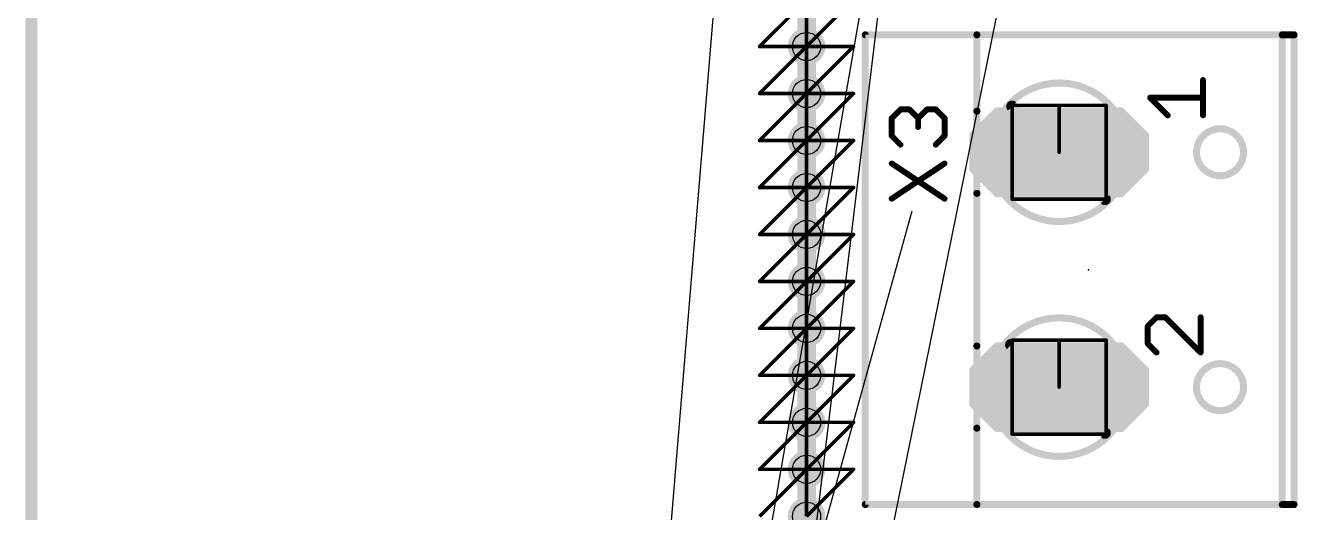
# Model space of a CAD drawing. Extents: x -1 to 118, y -20 to 95.
# Drawn here: x -0.13 to 27.38, y 20.15 to 30.68 of the extents above; entities that cross this region are included whole.
import ezdxf

# ---------------------------------------------------------------- set-up
doc = ezdxf.new("R2010")
doc.units = 0
for name, color, linetype in [('144', 253, 'CONTINUOUS'), ('17', 92, 'CONTINUOUS'), ('19', 52, 'CONTINUOUS'), ('20', 7, 'CONTINUOUS'), ('21', 253, 'CONTINUOUS'), ('23', 7, 'CONTINUOUS'), ('25', 253, 'CONTINUOUS'), ('49', 253, 'CONTINUOUS'), ('51', 253, 'CONTINUOUS')]:
    doc.layers.add(name, color=color, linetype=linetype)

# ---------------------------------------------------------------- blocks, each defined once
blk = doc.blocks.new('LONGP100')
at = {"const_width": 0.5}
blk.add_lwpolyline([(-0.75, -0.1036), (-0.75, 0.1036), (-0.6036, 0.25), (0.6036, 0.25), (0.75, 0.1036), (0.75, -0.1036), (0.6036, -0.25), (-0.6036, -0.25), (-0.75, -0.1036), (-0.75, 0.1036)], dxfattribs=at)

msp = doc.modelspace()

# ---------------------------------------------------------------- linework, layer by layer
at = {"layer": '144', "const_width": 0.0762}
for points in [[(16.764, 31.242), (15.748, 30.226)], [(17.78, 31.242), (16.764, 30.226)], [(16.764, 30.226), (16.764, 31.242)], [(16.764, 30.226), (15.748, 29.21)], [(15.748, 30.226), (16.764, 30.226)], [(16.764, 30.226), (17.78, 30.226)], [(17.78, 30.226), (16.764, 29.21)], [(16.764, 29.21), (16.764, 30.226)], [(16.764, 29.21), (15.748, 28.194)], [(15.748, 29.21), (16.764, 29.21)], [(16.764, 29.21), (17.78, 29.21)], [(17.78, 29.21), (16.764, 28.194)], [(16.764, 28.194), (16.764, 29.21)], [(21.209, 28.956), (23.241, 28.956)], [(21.209, 26.924), (21.209, 28.956)], [(22.225, 27.94), (22.225, 28.956)], [(23.241, 28.956), (23.241, 26.924)], [(16.764, 28.194), (15.748, 27.178)], [(15.748, 28.194), (16.764, 28.194)], [(16.764, 28.194), (17.78, 28.194)], [(17.78, 28.194), (16.764, 27.178)], [(16.764, 27.178), (16.764, 28.194)], [(16.764, 27.178), (15.748, 26.162)], [(15.748, 27.178), (16.764, 27.178)], [(16.764, 27.178), (17.78, 27.178)], [(17.78, 27.178), (16.764, 26.162)], [(16.764, 26.162), (16.764, 27.178)], [(23.241, 26.924), (21.209, 26.924)], [(16.764, 26.162), (15.748, 25.146)], [(15.748, 26.162), (16.764, 26.162)], [(16.764, 26.162), (17.78, 26.162)], [(17.78, 26.162), (16.764, 25.146)], [(16.764, 25.146), (16.764, 26.162)], [(16.764, 25.146), (15.748, 24.13)], [(15.748, 25.146), (16.764, 25.146)], [(16.764, 25.146), (17.78, 25.146)], [(17.78, 25.146), (16.764, 24.13)], [(16.764, 24.13), (16.764, 25.146)], [(15.748, 24.13), (16.764, 24.13)], [(16.764, 24.13), (15.748, 23.114)], [(16.764, 24.13), (17.78, 24.13)], [(17.78, 24.13), (16.764, 23.114)], [(16.764, 23.114), (16.764, 24.13)], [(21.209, 23.876), (23.241, 23.876)], [(21.209, 21.844), (21.209, 23.876)], [(22.225, 22.86), (22.225, 23.876)], [(23.241, 23.876), (23.241, 21.844)], [(15.748, 23.114), (16.764, 23.114)], [(16.764, 23.114), (15.748, 22.098)], [(16.764, 23.114), (17.78, 23.114)], [(17.78, 23.114), (16.764, 22.098)], [(16.764, 22.098), (16.764, 23.114)], [(16.764, 21.082), (16.764, 23.114)], [(16.764, 22.098), (15.748, 21.082)], [(15.748, 22.098), (17.78, 22.098)], [(16.764, 21.082), (16.764, 22.098)], [(17.78, 22.098), (16.764, 21.082)], [(23.241, 21.844), (21.209, 21.844)], [(16.764, 21.082), (15.748, 20.066)], [(15.748, 21.082), (16.764, 21.082)], [(16.764, 21.082), (17.78, 21.082)], [(17.78, 21.082), (16.764, 20.066)], [(16.764, 20.066), (16.764, 21.082)]]:
    msp.add_lwpolyline(points, dxfattribs=at)
at = {"layer": '144', "const_width": 0.0381}
for points in [[(15.748, 30.2451, 1), (15.748, 30.207)], [(16.764, 30.2451, 1), (16.764, 30.207)], [(16.783, 30.226, 1), (16.7449, 30.226)], [(16.7775, 30.2125, 1), (16.7505, 30.2395)], [(16.764, 30.207, 1), (16.764, 30.2451)], [(17.7935, 30.2125, 1), (17.7665, 30.2395)], [(17.78, 30.207, 1), (17.78, 30.2451)], [(15.7345, 30.2395, 1), (15.7615, 30.2125)], [(16.7505, 30.2395, 1), (16.7775, 30.2125)], [(16.7449, 30.226, 1), (16.783, 30.226)], [(15.748, 29.2291, 1), (15.748, 29.191)], [(15.7345, 29.2235, 1), (15.7615, 29.1965)], [(16.764, 29.2291, 1), (16.764, 29.191)], [(16.783, 29.21, 1), (16.7449, 29.21)], [(16.7505, 29.2235, 1), (16.7775, 29.1965)], [(16.7449, 29.21, 1), (16.783, 29.21)], [(16.7775, 29.1965, 1), (16.7505, 29.2235)], [(16.764, 29.191, 1), (16.764, 29.2291)], [(17.7935, 29.1965, 1), (17.7665, 29.2235)], [(17.78, 29.191, 1), (17.78, 29.2291)], [(21.209, 28.9751, 1), (21.209, 28.937)], [(21.228, 28.956, 1), (21.1899, 28.956)], [(22.2441, 28.956, 1), (22.206, 28.956)], [(23.26, 28.956, 1), (23.2219, 28.956)], [(23.241, 28.937, 1), (23.241, 28.9751)], [(15.748, 28.2131, 1), (15.748, 28.175)], [(15.7345, 28.2075, 1), (15.7615, 28.1805)], [(16.764, 28.2131, 1), (16.764, 28.175)], [(16.783, 28.194, 1), (16.7449, 28.194)], [(16.7505, 28.2075, 1), (16.7775, 28.1805)], [(16.7449, 28.194, 1), (16.783, 28.194)], [(16.7775, 28.1805, 1), (16.7505, 28.2075)], [(16.764, 28.175, 1), (16.764, 28.2131)], [(17.7935, 28.1805, 1), (17.7665, 28.2075)], [(17.78, 28.175, 1), (17.78, 28.2131)], [(22.206, 27.94, 1), (22.2441, 27.94)], [(15.748, 27.1971, 1), (15.748, 27.159)], [(15.7345, 27.1915, 1), (15.7615, 27.1645)], [(16.764, 27.1971, 1), (16.764, 27.159)], [(16.783, 27.178, 1), (16.7449, 27.178)], [(16.7505, 27.1915, 1), (16.7775, 27.1645)], [(16.7449, 27.178, 1), (16.783, 27.178)], [(16.7775, 27.1645, 1), (16.7505, 27.1915)], [(16.764, 27.159, 1), (16.764, 27.1971)], [(17.7935, 27.1645, 1), (17.7665, 27.1915)], [(17.78, 27.159, 1), (17.78, 27.1971)], [(21.209, 26.9431, 1), (21.209, 26.905)], [(23.241, 26.905, 1), (23.241, 26.9431)], [(21.1899, 26.924, 1), (21.228, 26.924)], [(23.2219, 26.924, 1), (23.26, 26.924)], [(15.748, 26.1811, 1), (15.748, 26.143)], [(15.7345, 26.1755, 1), (15.7615, 26.1485)], [(16.764, 26.1811, 1), (16.764, 26.143)], [(16.783, 26.162, 1), (16.7449, 26.162)], [(16.7505, 26.1755, 1), (16.7775, 26.1485)], [(16.7449, 26.162, 1), (16.783, 26.162)], [(16.7775, 26.1485, 1), (16.7505, 26.1755)], [(16.764, 26.143, 1), (16.764, 26.1811)], [(17.7935, 26.1485, 1), (17.7665, 26.1755)], [(17.78, 26.143, 1), (17.78, 26.1811)], [(15.748, 25.1651, 1), (15.748, 25.127)], [(15.7345, 25.1595, 1), (15.7615, 25.1325)], [(16.764, 25.1651, 1), (16.764, 25.127)], [(16.783, 25.146, 1), (16.7449, 25.146)], [(16.7505, 25.1595, 1), (16.7775, 25.1325)], [(16.7449, 25.146, 1), (16.783, 25.146)], [(16.7775, 25.1325, 1), (16.7505, 25.1595)], [(16.764, 25.127, 1), (16.764, 25.1651)], [(17.7935, 25.1325, 1), (17.7665, 25.1595)], [(17.78, 25.127, 1), (17.78, 25.1651)], [(15.748, 24.1491, 1), (15.748, 24.111)], [(15.7345, 24.1435, 1), (15.7615, 24.1165)], [(16.764, 24.1491, 1), (16.764, 24.111)], [(16.783, 24.13, 1), (16.7449, 24.13)], [(16.7505, 24.1435, 1), (16.7775, 24.1165)], [(16.7449, 24.13, 1), (16.783, 24.13)], [(16.7775, 24.1165, 1), (16.7505, 24.1435)], [(16.764, 24.111, 1), (16.764, 24.1491)], [(17.7935, 24.1165, 1), (17.7665, 24.1435)], [(17.78, 24.111, 1), (17.78, 24.1491)], [(21.209, 23.8951, 1), (21.209, 23.857)], [(21.228, 23.876, 1), (21.1899, 23.876)], [(22.2441, 23.876, 1), (22.206, 23.876)], [(23.26, 23.876, 1), (23.2219, 23.876)], [(23.241, 23.857, 1), (23.241, 23.8951)], [(15.748, 23.1331, 1), (15.748, 23.095)], [(15.7345, 23.1275, 1), (15.7615, 23.1005)], [(16.764, 23.1331, 1), (16.764, 23.095)], [(16.783, 23.114, 1), (16.7449, 23.114)], [(16.783, 23.114, 1), (16.7449, 23.114)], [(16.7505, 23.1275, 1), (16.7775, 23.1005)], [(16.7449, 23.114, 1), (16.783, 23.114)], [(16.7775, 23.1005, 1), (16.7505, 23.1275)], [(16.764, 23.095, 1), (16.764, 23.1331)], [(17.7935, 23.1005, 1), (17.7665, 23.1275)], [(17.78, 23.095, 1), (17.78, 23.1331)], [(22.206, 22.86, 1), (22.2441, 22.86)], [(15.748, 22.1171, 1), (15.748, 22.079)], [(15.7345, 22.1115, 1), (15.7615, 22.0845)], [(16.783, 22.098, 1), (16.7449, 22.098)], [(16.7505, 22.1115, 1), (16.7775, 22.0845)], [(16.7449, 22.098, 1), (16.783, 22.098)], [(16.7775, 22.0845, 1), (16.7505, 22.1115)], [(17.7935, 22.0845, 1), (17.7665, 22.1115)], [(17.78, 22.079, 1), (17.78, 22.1171)], [(21.209, 21.8631, 1), (21.209, 21.825)], [(21.1899, 21.844, 1), (21.228, 21.844)], [(23.2219, 21.844, 1), (23.26, 21.844)], [(23.241, 21.825, 1), (23.241, 21.8631)], [(15.748, 21.1011, 1), (15.748, 21.063)], [(15.7345, 21.0955, 1), (15.7615, 21.0685)], [(16.764, 21.1011, 1), (16.764, 21.063)], [(16.783, 21.082, 1), (16.7449, 21.082)], [(16.7505, 21.0955, 1), (16.7775, 21.0685)], [(16.7449, 21.082, 1), (16.783, 21.082)], [(16.7449, 21.082, 1), (16.783, 21.082)], [(16.7775, 21.0685, 1), (16.7505, 21.0955)], [(16.764, 21.063, 1), (16.764, 21.1011)], [(17.7935, 21.0685, 1), (17.7665, 21.0955)], [(17.78, 21.063, 1), (17.78, 21.1011)]]:
    msp.add_lwpolyline(points, format="xyb", dxfattribs=at)
at = {"layer": '19'}
for p, q in [((19.05, 82.55), (10.58, -19.05)), ((12.28, -19.05), (22.86, 68.58)), ((22.225, 55.88), (10.58, -11.43)), ((12.28, -11.43), (22.86, 40.64)), ((10.58, -3.81), (19.05, 26.67))]:
    msp.add_line(p, q, dxfattribs=at)
at = {"layer": '20', "const_width": 0.254}
msp.add_lwpolyline([(0, 0), (0, 94.742)], dxfattribs=at)
at = {"layer": '20'}
for centre in [(16.764, 30.226), (16.764, 29.21), (16.764, 28.194), (16.764, 27.178), (16.764, 26.162), (16.764, 25.146), (16.764, 24.13), (16.764, 23.114), (16.764, 22.098), (16.764, 21.082), (16.764, 20.066)]:
    msp.add_circle(centre, 0.3048, dxfattribs=at)
at = {"layer": '21', "const_width": 0.1524}
for points in [[(18.034, 20.32), (18.034, 30.48)], [(20.447, 30.48), (18.034, 30.48)], [(27.051, 30.48), (20.447, 30.48)], [(20.447, 30.48), (20.447, 28.829)], [(27.051, 30.48), (27.051, 20.32)], [(27.051, 30.48), (27.305, 30.48)], [(27.305, 30.48), (27.305, 20.32)], [(20.447, 27.051), (20.447, 23.749)], [(20.447, 21.971), (20.447, 20.32)], [(18.034, 20.32), (20.447, 20.32)], [(20.447, 20.32), (27.051, 20.32)], [(27.051, 20.32), (27.305, 20.32)]]:
    msp.add_lwpolyline(points, dxfattribs=at)
at = {"layer": '21'}
for points, const_width in [([(18.0721, 30.48, 1), (17.9959, 30.48)], 0.0762), ([(18.034, 30.5181, 1), (18.034, 30.4419)], 0.0762), ([(20.447, 30.5181, 1), (20.447, 30.4419)], 0.0762), ([(20.4851, 30.48, 1), (20.4089, 30.48)], 0.0762), ([(20.447, 30.4419, 1), (20.447, 30.5181)], 0.0762), ([(27.0891, 30.48, 1), (27.0129, 30.48)], 0.0762), ([(27.051, 30.5181, 1), (27.051, 30.4419)], 0.0762), ([(27.051, 30.4419, 1), (27.051, 30.5181)], 0.0762), ([(27.3431, 30.48, 1), (27.2669, 30.48)], 0.0762), ([(27.305, 30.4419, 1), (27.305, 30.5181)], 0.0762), ([(20.4089, 28.829, 1), (20.4851, 28.829)], 0.0762), ([(25.7048, 27.432, 1), (25.7048, 28.448, 1), (25.7048, 27.432)], 0.1524), ([(20.4851, 27.051, 1), (20.4089, 27.051)], 0.0762), ([(20.4089, 23.749, 1), (20.4851, 23.749)], 0.0762), ([(25.7048, 22.352, 1), (25.7048, 23.368, 1), (25.7048, 22.352)], 0.1524), ([(20.4851, 21.971, 1), (20.4089, 21.971)], 0.0762), ([(18.034, 20.3581, 1), (18.034, 20.2819)], 0.0762), ([(17.9959, 20.32, 1), (18.0721, 20.32)], 0.0762), ([(20.447, 20.3581, 1), (20.447, 20.2819)], 0.0762), ([(20.4089, 20.32, 1), (20.4851, 20.32)], 0.0762), ([(20.447, 20.2819, 1), (20.447, 20.3581)], 0.0762), ([(27.051, 20.3581, 1), (27.051, 20.2819)], 0.0762), ([(27.0129, 20.32, 1), (27.0891, 20.32)], 0.0762), ([(27.051, 20.2819, 1), (27.051, 20.3581)], 0.0762), ([(27.2669, 20.32, 1), (27.3431, 20.32)], 0.0762), ([(27.305, 20.2819, 1), (27.305, 20.3581)], 0.0762)]:
    msp.add_lwpolyline(points, format="xyb", dxfattribs=dict(at, const_width=const_width))
at = {"layer": '23'}
msp.add_point((22.86, 25.4), dxfattribs=at)
at = {"layer": '25', "const_width": 0.127}
for points in [[(18.6046, 28.676), (18.7952, 28.8667)], [(18.7952, 28.8667), (18.9859, 28.8667)], [(18.9859, 28.8667), (19.1766, 28.676)], [(19.1766, 28.676), (19.3672, 28.8667)], [(19.3672, 28.8667), (19.5579, 28.8667)], [(19.5579, 28.8667), (19.7485, 28.676)], [(18.6046, 28.2947), (18.6046, 28.676)], [(19.1766, 28.676), (19.1766, 28.4854)], [(19.7485, 28.676), (19.7485, 28.2947)], [(18.7952, 28.1041), (18.6046, 28.2947)], [(19.7485, 28.2947), (19.5579, 28.1041)], [(18.6046, 26.9348), (19.7485, 27.6974)], [(18.6046, 27.6974), (19.7485, 26.9348)]]:
    msp.add_lwpolyline(points, dxfattribs=at)
at = {"layer": '25', "const_width": 0.0635}
for points in [[(18.7952, 28.8985, 1), (18.7952, 28.835)], [(18.8177, 28.8443, 1), (18.7727, 28.8891)], [(19.0084, 28.8892, 1), (18.9634, 28.8442)], [(18.9859, 28.835, 1), (18.9859, 28.8985)], [(19.3672, 28.8985, 1), (19.3672, 28.835)], [(19.3897, 28.8443, 1), (19.3447, 28.8891)], [(19.5804, 28.8891, 1), (19.5354, 28.8443)], [(19.5579, 28.835, 1), (19.5579, 28.8985)], [(18.5821, 28.6984, 1), (18.6271, 28.6536)], [(18.6364, 28.676, 1), (18.5729, 28.676)], [(19.1541, 28.6984, 1), (19.1991, 28.6536)], [(19.2083, 28.676, 1), (19.1449, 28.676)], [(19.1541, 28.6535, 1), (19.1991, 28.6985)], [(19.7802, 28.676, 1), (19.7168, 28.676)], [(19.726, 28.6536, 1), (19.771, 28.6984)], [(18.6271, 28.3172, 1), (18.5821, 28.2722)], [(19.1449, 28.4854, 1), (19.2083, 28.4854)], [(19.771, 28.2722, 1), (19.726, 28.3172)], [(18.5729, 28.2947, 1), (18.6364, 28.2947)], [(18.7727, 28.0816, 1), (18.8177, 28.1266)], [(19.5354, 28.1266, 1), (19.5804, 28.0816)], [(19.7168, 28.2947, 1), (19.7802, 28.2947)], [(18.6222, 27.7238, 1), (18.587, 27.671)], [(19.7661, 27.671, 1), (19.7309, 27.7238)], [(18.587, 26.9612, 1), (18.6222, 26.9084)], [(19.7309, 26.9084, 1), (19.7661, 26.9612)]]:
    msp.add_lwpolyline(points, format="xyb", dxfattribs=at)
at = {"layer": '29', "const_width": 0.4064}
for points in [[(16.764, 30.0228, 1), (16.764, 30.4292, 1), (16.764, 30.0228)], [(16.764, 29.0068, 1), (16.764, 29.4132, 1), (16.764, 29.0068)], [(16.764, 27.9908, 1), (16.764, 28.3972, 1), (16.764, 27.9908)], [(16.764, 26.9748, 1), (16.764, 27.3812, 1), (16.764, 26.9748)], [(16.764, 25.9588, 1), (16.764, 26.3652, 1), (16.764, 25.9588)], [(16.764, 24.9428, 1), (16.764, 25.3492, 1), (16.764, 24.9428)], [(16.764, 23.9268, 1), (16.764, 24.3332, 1), (16.764, 23.9268)], [(16.764, 22.9108, 1), (16.764, 23.3172, 1), (16.764, 22.9108)], [(16.764, 21.8948, 1), (16.764, 22.3012, 1), (16.764, 21.8948)], [(16.764, 20.8788, 1), (16.764, 21.2852, 1), (16.764, 20.8788)], [(16.764, 19.8628, 1), (16.764, 20.2692, 1), (16.764, 19.8628)]]:
    msp.add_lwpolyline(points, format="xyb", dxfattribs=at)
at = {"layer": '30', "const_width": 0.4064}
for points in [[(16.764, 30.0228, 1), (16.764, 30.4292, 1), (16.764, 30.0228)], [(16.764, 29.0068, 1), (16.764, 29.4132, 1), (16.764, 29.0068)], [(16.764, 27.9908, 1), (16.764, 28.3972, 1), (16.764, 27.9908)], [(16.764, 26.9748, 1), (16.764, 27.3812, 1), (16.764, 26.9748)], [(16.764, 25.9588, 1), (16.764, 26.3652, 1), (16.764, 25.9588)], [(16.764, 24.9428, 1), (16.764, 25.3492, 1), (16.764, 24.9428)], [(16.764, 23.9268, 1), (16.764, 24.3332, 1), (16.764, 23.9268)], [(16.764, 22.9108, 1), (16.764, 23.3172, 1), (16.764, 22.9108)], [(16.764, 21.8948, 1), (16.764, 22.3012, 1), (16.764, 21.8948)], [(16.764, 20.8788, 1), (16.764, 21.2852, 1), (16.764, 20.8788)], [(16.764, 19.8628, 1), (16.764, 20.2692, 1), (16.764, 19.8628)]]:
    msp.add_lwpolyline(points, format="xyb", dxfattribs=at)
at = {"layer": '49', "const_width": 0.4064}
msp.add_lwpolyline([(16.764, 74.93), (16.764, 0.254)], dxfattribs=at)
at = {"layer": '51'}
for points, const_width in [([(22.225, 26.4414, 1), (22.225, 29.4386, 1), (22.225, 26.4414)], 0.1524), ([(25.3682, 29.5018, 1), (25.3048, 29.5018)], 0.0635), ([(24.2151, 29.143, 1), (24.1701, 29.098)], 0.0635), ([(24.1926, 29.1522, 1), (24.1926, 29.0888)], 0.0635), ([(25.3365, 29.0888, 1), (25.3365, 29.1522)], 0.0635), ([(20.4851, 28.829, 1), (20.4089, 28.829)], 0.0762), ([(21.2539, 28.9755, 1), (21.1641, 28.8857)], 0.127), ([(24.5514, 28.7167, 1), (24.5964, 28.7617)], 0.0635), ([(25.3048, 28.7392, 1), (25.3682, 28.7392)], 0.0635), ([(20.4089, 27.051, 1), (20.4851, 27.051)], 0.0762), ([(23.1707, 26.8791, 1), (23.2605, 26.9689)], 0.127), ([(22.225, 21.3614, 1), (22.225, 24.3586, 1), (22.225, 21.3614)], 0.1524), ([(24.1193, 24.2027, 1), (24.1643, 24.1579)], 0.0635), ([(24.1735, 24.1803, 1), (24.1101, 24.1803)], 0.0635), ([(24.3324, 24.4028, 1), (24.3324, 24.3393)], 0.0635), ([(24.3549, 24.3486, 1), (24.3099, 24.3934)], 0.0635), ([(24.5456, 24.3935, 1), (24.5006, 24.3485)], 0.0635), ([(24.5231, 24.3393, 1), (24.5231, 24.4028)], 0.0635), ([(25.3175, 24.371, 1), (25.254, 24.371)], 0.0635), ([(20.4851, 23.749, 1), (20.4089, 23.749)], 0.0762), ([(21.227, 23.8207, 1), (21.1402, 23.7281)], 0.127), ([(24.1643, 23.8215, 1), (24.1193, 23.7765)], 0.0635), ([(24.1101, 23.799, 1), (24.1735, 23.799)], 0.0635), ([(24.3099, 23.5859, 1), (24.3549, 23.6309)], 0.0635), ([(25.2632, 23.5859, 1), (25.3082, 23.6309)], 0.0635), ([(25.254, 23.6084, 1), (25.3175, 23.6084)], 0.0635), ([(20.4089, 21.971, 1), (20.4851, 21.971)], 0.0762), ([(23.1722, 21.8231, 1), (23.259, 21.9157)], 0.127)]:
    msp.add_lwpolyline(points, format="xyb", dxfattribs=dict(at, const_width=const_width))
for points, const_width in [([(25.3365, 28.7392), (25.3365, 29.5018)], 0.127), ([(24.5739, 28.7392), (24.1926, 29.1205)], 0.127), ([(24.1926, 29.1205), (25.3365, 29.1205)], 0.127), ([(20.447, 28.829), (20.447, 27.051)], 0.1524), ([(21.209, 28.9306), (23.2156, 26.924)], 0.254), ([(24.3324, 24.371), (24.1418, 24.1803)], 0.127), ([(24.1418, 24.1803), (24.1418, 23.799)], 0.127), ([(24.5231, 24.371), (24.3324, 24.371)], 0.127), ([(25.2857, 23.6084), (24.5231, 24.371)], 0.127), ([(25.2857, 24.371), (25.2857, 23.6084)], 0.127), ([(20.447, 23.749), (20.447, 21.971)], 0.1524), ([(21.1836, 23.7744), (23.2156, 21.8694)], 0.254), ([(24.1418, 23.799), (24.3324, 23.6084)], 0.127)]:
    msp.add_lwpolyline(points, dxfattribs=dict(at, const_width=const_width))

# ---------------------------------------------------------------- block references
at = {"layer": '17', "xscale": 1.9432, "yscale": 1.9432}
for p in [(22.225, 27.94), (22.225, 27.94), (22.225, 22.86), (22.225, 22.86)]:
    msp.add_blockref('LONGP100', p, dxfattribs=at)

doc.saveas('drawing.dxf')
